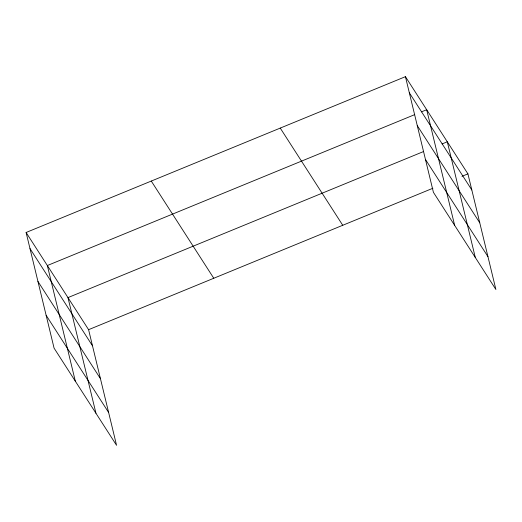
<?xml version="1.0" encoding="UTF-8"?>
<svg xmlns="http://www.w3.org/2000/svg" width="522" height="522" viewBox="0 0 522 522"><rect width="100%" height="100%" fill="white"/><g stroke="black" fill="none" stroke-linecap="round" stroke-linejoin="round"><path stroke-width="0.78" d="M26.1 232.486L88.59 329.682L116.569 445.331L54.079 348.135L26.1 232.486L405.431 76.669L467.921 173.865L495.9 289.514L433.41 192.318L405.431 76.669M414.755 114.612L47.345 265.535L75.325 381.184M421.463 111.858L426.676 109.718L454.655 225.367M423.453 151.582L67.971 297.605L95.95 413.254M442.082 143.935L447.302 141.788L475.281 257.437M88.59 329.682L432.901 188.246M461.963 176.312L467.921 173.865M409.326 92.779L471.816 189.975M417.274 125.626L479.764 222.822M425.463 159.471L487.953 256.667M280.249 128.092L342.745 225.282M151.282 181.069L213.772 278.259M29.995 248.596L92.485 345.792M37.943 281.443L100.433 378.639M46.132 315.288L108.622 412.484"/></g></svg>
